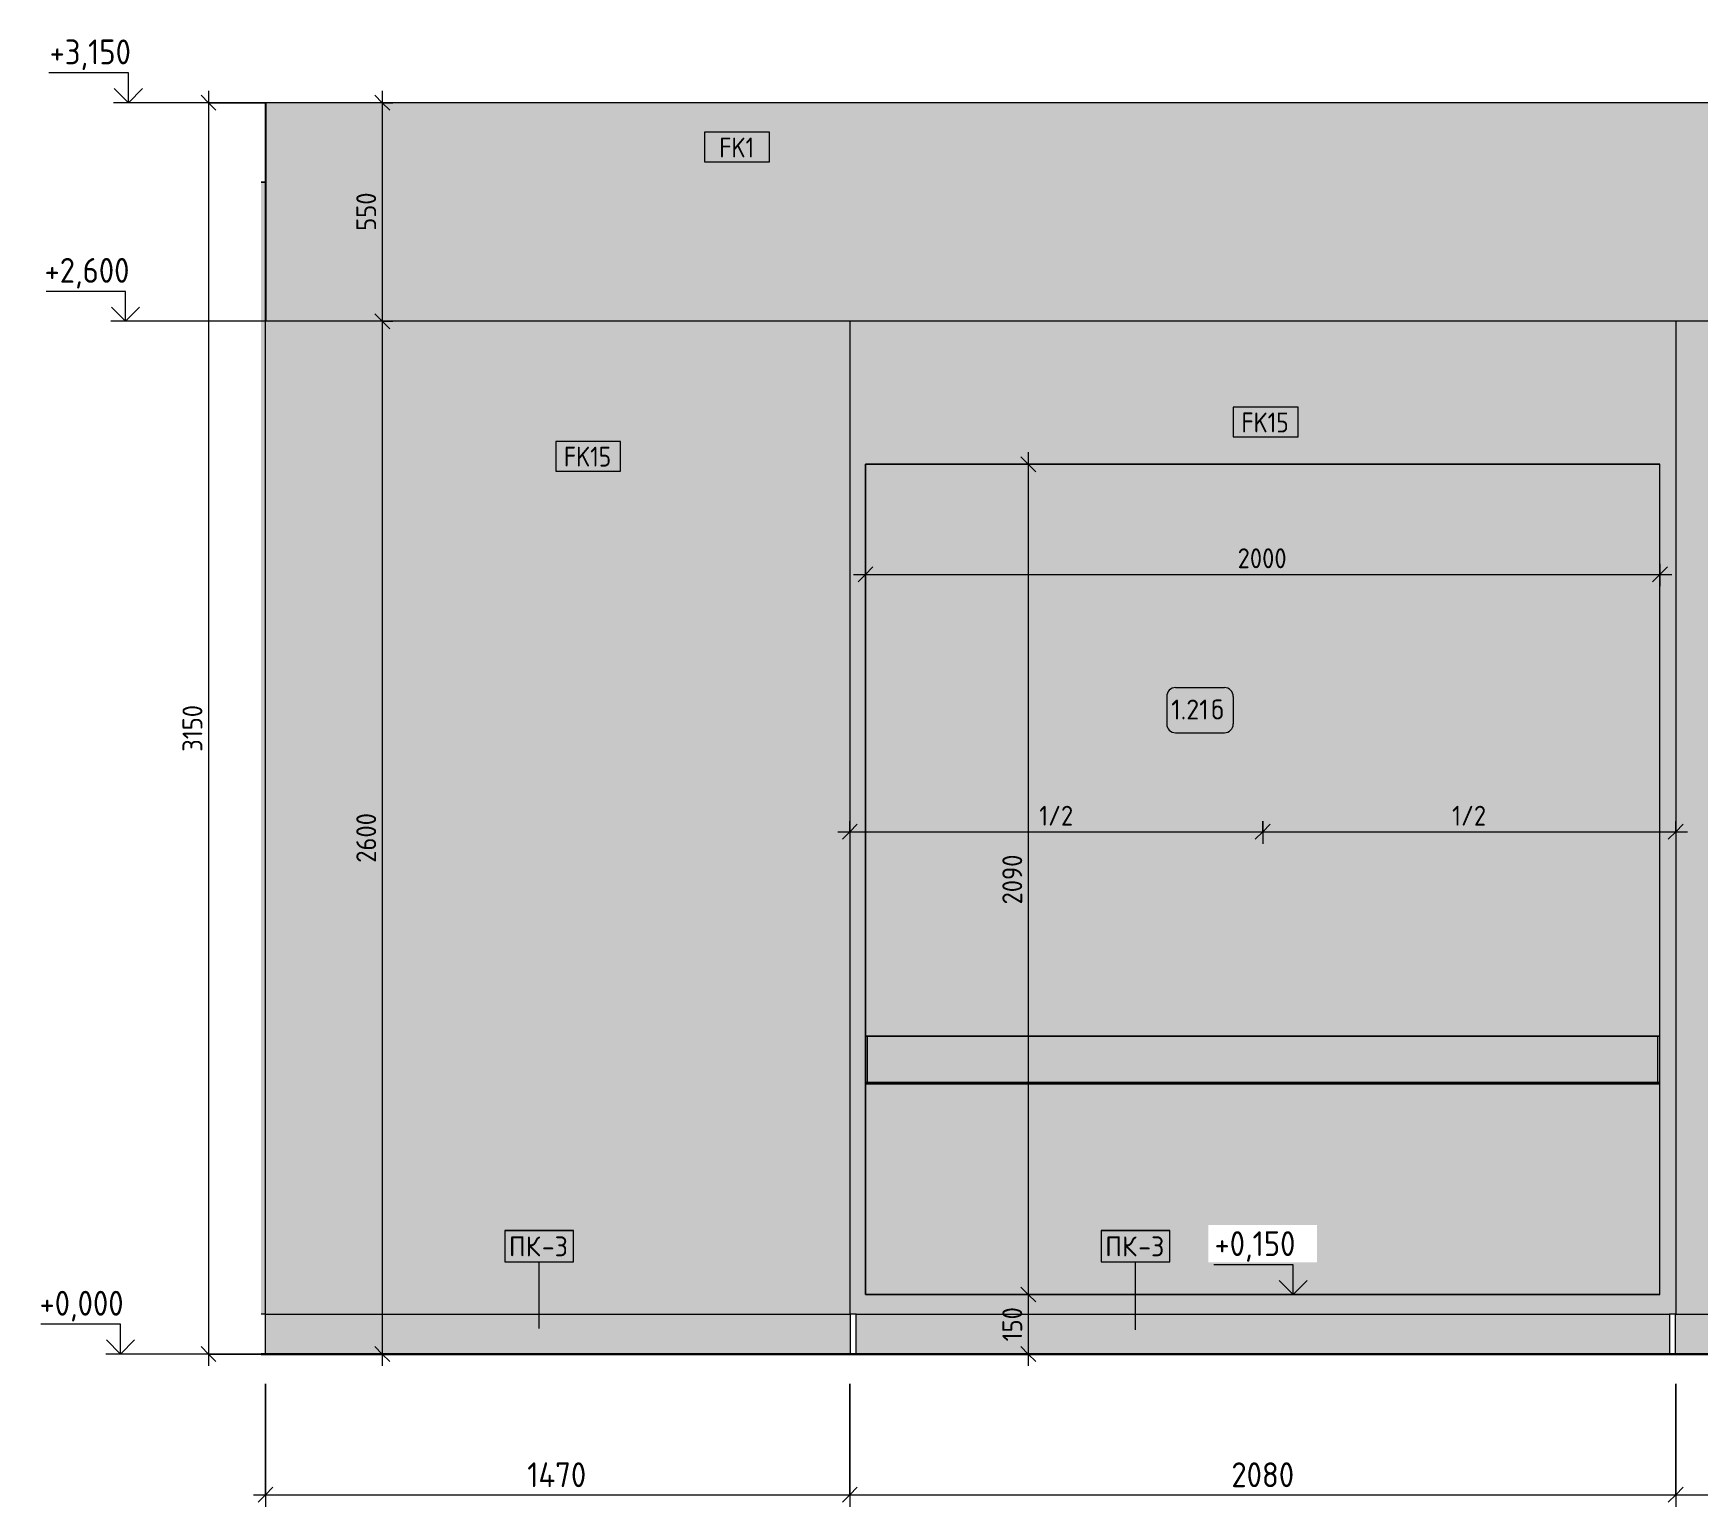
# Model space of a CAD drawing. Header units: millimetres. Extents: x 855 to 103073, y -1987 to 27400.
# Drawn here: x 96088 to 100278, y -384 to 3325 of the extents above; entities that cross this region are included whole.
import ezdxf

# ---------------------------------------------------------------- set-up
doc = ezdxf.new("R2010")
doc.units = ezdxf.units.MM
for name, color, linetype, lineweight in [('A-ANNO-DIMS', 7, 'Continuous', 9), ('A-ANNO-DIMS-25', 7, 'Continuous', 9), ('A-FLOR', 7, 'Continuous', 9), ('A-GENM', 7, 'Continuous', 9), ('A-GENM-IDEN', 7, 'Continuous', 9), ('A-GLAZ-CWMG', 7, 'Continuous', 9), ('A-WALL-IDEN', 7, 'Continuous', 9), ('A-WALL-PATT', 7, 'Continuous', 9), ('G-ANNO-DIMS', 7, 'Continuous', 9), ('G-ANNO-DIMS-1', 7, 'Continuous', 20), ('I-FURN-IDEN', 7, 'Continuous', 9), ('I-WALL', 7, 'Continuous', 9)]:
    doc.layers.add(name, color=color, linetype=linetype, lineweight=lineweight)
for name, color, linetype, lineweight, true_color in [('A-FLOR-FNSH-2', 7, 'Continuous', 30, 0x3c3c3c), ('I-FURN-19', 7, 'Continuous', 9, 0xc6c6c6), ('I-FURN-20', 7, 'Continuous', 9, 0xcfc8b3), ('I-FURN-21', 7, 'Continuous', 9, 0xb6b1a3), ('I-FURN-22', 7, 'Continuous', 9, 0xd3ccb7), ('I-FURN-23', 7, 'Continuous', 9, 0xb0b0b0), ('I-FURN-3', 7, 'Continuous', 9, 0xacacac), ('I-FURN-9', 7, 'Continuous', 9, 0xc0c0c0)]:
    doc.layers.add(name, color=color, linetype=linetype, lineweight=lineweight, true_color=true_color)
doc.layers.add('I-FURN-2', color=7, linetype='Continuous', lineweight=9, transparency=0.7)
doc.styles.add('GOST Common_4', font='GOST_Common.ttf', dxfattribs={"height": 50})
doc.styles.add('GOST Common_5', font='GOST_Common.ttf', dxfattribs={"width": 0.9, "height": 50})
doc.styles.add('ISOCPEUR_1', font='isocpeur.ttf', dxfattribs={"width": 0.9, "height": 62.5})
doc.styles.add('ISOCPEUR_2', font='isocpeur.ttf', dxfattribs={"width": 0.9, "height": 50})
doc.dimstyles.new('ISO-2_0_0_9К_Средний_округл2', dxfattribs={"dimscale": 304.8, "dimtxt": 49.799059, "dimasz": 0.123031, "dimexe": 0.098425, "dimexo": 0, "dimgap": 0, "dimtad": 1, "dimdec": 0, "dimrnd": 10, "dimzin": 0, "dimdsep": 46, "dimtxsty": 'ISOCPEUR_2', "dimblk1": 'OBLIQUE', "dimblk2": 'OBLIQUE', "dimsah": 1, "dimcen": 0.09, "dimdle": 0.098425, "dimazin": 0, "dimtfac": 1, "dimtdec": 4, "dimtix": 1, "dimtmove": 0, "dimatfit": 3, "dimfxl": 1, "dimtvp": 1, "dimtolj": 1, "dimtzin": 0, "dimarcsym": 2})
doc.dimstyles.new('ISO-2_5_0_9К_БОЛЬШОЙ', dxfattribs={"dimscale": 304.8, "dimtxt": 62.248823, "dimasz": 0.123031, "dimexe": 0.098425, "dimexo": 0.246063, "dimgap": 0, "dimtad": 1, "dimdec": 0, "dimrnd": 10, "dimzin": 0, "dimdsep": 46, "dimtxsty": 'ISOCPEUR_1', "dimblk1": 'OBLIQUE', "dimblk2": 'OBLIQUE', "dimsah": 1, "dimcen": 0.09, "dimdle": 0.098425, "dimazin": 0, "dimtfac": 1, "dimtdec": 4, "dimtix": 1, "dimtmove": 0, "dimatfit": 3, "dimfxl": 1, "dimtvp": 1, "dimtolj": 1, "dimtzin": 0, "dimarcsym": 2})

# ---------------------------------------------------------------- blocks, each defined once
blk = doc.blocks.new('Прямоугольный импост - Импост структурный с накладкой - 190мм-22862222-Развертка 1_02-8')
at = {"layer": 'A-GLAZ-CWMG'}
blk.add_hatch(color=256, dxfattribs=at).paths.add_polyline_path([(20737.9, 100), (20749, 100), (20749, 2400), (20737.9, 2400), (20737.9, 1582.8)])
blk = doc.blocks.new('Прямоугольный импост - Импост структурный с накладкой - 190мм-32540737-Развертка 1_02-8')
at = {"layer": 'A-GLAZ-CWMG'}
blk.add_hatch(color=256, dxfattribs=at).paths.add_polyline_path([(20737.9, 2400), (20749, 2400), (20749, 2950), (20737.9, 2950), (20737.9, 2599.8)])
blk.add_line((20737.9, 2950), (20749, 2950), dxfattribs=at)
blk = doc.blocks.new('Бизиборд лего 2 - бизиборд 1_21б-32005728-Развертка 1_02-8')
at = {"layer": 'I-FURN-2'}
h = blk.add_hatch(color=256, dxfattribs=at)
h.paths.add_polyline_path([(23150, 150), (24259.5, 150), (24259.5, 680), (22259.5, 680), (22259.5, 150), (23142.5, 150)])
h.paths.add_polyline_path([(23618.4, 800), (24259.5, 800), (24259.5, 2240), (22259.5, 2240), (22259.5, 800), (23593.4, 800)])
for points in [[(22259.5, 684), (24259.5, 684), (24259.5, 800), (22259.5, 800)], [(23944, 680), (24259.5, 680), (24259.5, 684), (22259.5, 684), (22259.5, 680), (23743.7, 680)]]:
    blk.add_hatch(color=256, dxfattribs=at).paths.add_polyline_path(points)
at = {"layer": 'I-FURN-19'}
for p, q in [((24259.5, 2240), (22259.5, 2240)), ((22259.5, 2240), (22259.5, 800)), ((24259.5, 800), (24259.5, 2240)), ((22259.5, 680), (22259.5, 150)), ((24259.5, 150), (24259.5, 680)), ((22259.5, 150), (24259.5, 150))]:
    blk.add_line(p, q, dxfattribs=at)
at = {"layer": 'I-FURN-20'}
for p, q in [((22264.5, 800), (22259.5, 800)), ((22259.5, 684), (22259.5, 800)), ((22259.5, 684), (22259.5, 800)), ((24254.5, 800), (22264.5, 800)), ((22264.5, 684), (22264.5, 800)), ((22264.5, 684), (22264.5, 800)), ((24259.5, 800), (24254.5, 800)), ((24254.5, 684), (24254.5, 800)), ((24254.5, 684), (24254.5, 800)), ((24259.5, 684), (24259.5, 800)), ((24259.5, 684), (24259.5, 800))]:
    blk.add_line(p, q, dxfattribs=at)
at = {"layer": 'I-FURN-21'}
for p, q in [((22259.5, 684), (22264.5, 684)), ((24259.5, 684), (22259.5, 684)), ((22264.5, 684), (24254.5, 684)), ((24254.5, 684), (24259.5, 684))]:
    blk.add_line(p, q, dxfattribs=at)
at = {"layer": 'I-FURN-22'}
for p, q in [((22259.5, 800), (22259.5, 684)), ((24259.5, 684), (24259.5, 800))]:
    blk.add_line(p, q, dxfattribs=at)
at = {"layer": 'I-FURN-23'}
for p, q in [((22259.5, 684), (22259.5, 680)), ((24259.5, 680), (24259.5, 684))]:
    blk.add_line(p, q, dxfattribs=at)
at = {"layer": 'I-FURN-3'}
for p, q in [((22259.5, 684), (22259.5, 680)), ((22259.5, 680), (22259.5, 684)), ((22259.5, 680), (24259.5, 680)), ((24259.5, 680), (24259.5, 684)), ((24259.5, 680), (24259.5, 684))]:
    blk.add_line(p, q, dxfattribs=at)
at = {"layer": 'I-FURN-9'}
for p, q in [((22259.5, 2240), (24259.5, 2240)), ((22259.5, 800), (22259.5, 2240)), ((24259.5, 800), (24259.5, 2240)), ((22259.5, 800), (24259.5, 800)), ((22259.5, 800), (22259.5, 684)), ((24259.5, 684), (24259.5, 800)), ((24259.5, 684), (22259.5, 684)), ((22259.5, 684), (24259.5, 684)), ((22259.5, 680), (22259.5, 684)), ((24259.5, 680), (22259.5, 680)), ((22259.5, 150), (22259.5, 680)), ((24259.5, 680), (24259.5, 684)), ((24259.5, 150), (24259.5, 680)), ((24259.5, 150), (22259.5, 150))]:
    blk.add_line(p, q, dxfattribs=at)
blk = doc.blocks.new('Плинтус - Плинтус керамогранит бежевый-33327865-Развертка 1_02-8')
at = {"layer": 'A-GENM'}
blk.add_line((20749, 100), (20737.9, 100), dxfattribs=at)
blk = doc.blocks.new('Плинтус - Плинтус керамогранит бежевый-33327866-Развертка 1_02-8')
at = {"layer": 'A-GENM'}
blk.add_hatch(color=256, dxfattribs=at).paths.add_polyline_path([(20749, 0), (22221, 0), (22221, 100), (20749, 100)])
for p, q in [((20749, 100), (22221, 100)), ((20749, 0), (20749, 100)), ((22221, 100), (22221, 0))]:
    blk.add_line(p, q, dxfattribs=at)
blk = doc.blocks.new('Плинтус - Плинтус керамогранит бежевый-33327905-Развертка 1_02-8')
at = {"layer": 'A-GENM'}
for p, q in [((22236, 100), (22221, 100)), ((22236, 0), (22236, 100))]:
    blk.add_line(p, q, dxfattribs=at)
blk = doc.blocks.new('Плинтус - Плинтус керамогранит бежевый-33327961-Развертка 1_02-8')
at = {"layer": 'A-GENM'}
blk.add_hatch(color=256, dxfattribs=at).paths.add_polyline_path([(23543.3, 0), (24283.8, 0), (24283.8, 100), (22236, 100), (22236, 0), (23150, 0)])
blk.add_line((22236, 100), (24283.8, 100), dxfattribs=at)
blk = doc.blocks.new('Плинтус - Плинтус керамогранит бежевый-33328079-Развертка 1_02-8')
at = {"layer": 'A-GENM'}
for p, q in [((24298.8, 100), (24283.8, 100)), ((24283.8, 100), (24283.8, 0))]:
    blk.add_line(p, q, dxfattribs=at)
blk = doc.blocks.new('Плинтус - Плинтус керамогранит бежевый-33328080-Развертка 1_02-8')
at = {"layer": 'A-GENM'}
h = blk.add_hatch(color=256, dxfattribs=at)
h.paths.add_polyline_path([(24298.8, 0), (24410, 0), (24410, 50), (24380, 50), (24380, 100), (24298.8, 100), (24298.8, 49)])
h.paths.add_polyline_path([(25739, 0), (25771, 0), (25771, 100), (25380, 100), (25380, 50), (25350, 50), (25350, 0), (25547.1, 0)])
for p, q in [((24298.8, 100), (24380, 100)), ((24298.8, 0), (24298.8, 100)), ((24380.2, 100), (24845.7, 100)), ((24845.8, 100), (24903.1, 100)), ((24903.1, 100), (25147.2, 100)), ((25147.2, 100), (25148.1, 100)), ((25148.1, 100), (25378.5, 100)), ((25378.7, 100), (25380, 100)), ((25380, 100), (25771, 100)), ((25771, 100), (25771, 0))]:
    blk.add_line(p, q, dxfattribs=at)
blk = doc.blocks.new('Марка_Мебель - В прямоуг_Balcon_Марка-25523697-Развертка 1_02-8')
at = {"layer": 'I-FURN-IDEN'}
for p, q in [((23040.1, 1677.6), (23162.8, 1677.6)), ((23017.6, 1655.1), (23017.6, 1586.1)), ((23185.3, 1655.1), (23185.3, 1586.3)), ((23039.9, 1563.8), (23162.8, 1563.8))]:
    blk.add_line(p, q, dxfattribs=at)
for centre, radius, start, end in [((23040.1, 1655.1), 22.5, 90, 180), ((23162.8, 1655.1), 22.5, 0, 90), ((23039.9, 1586.1), 22.3, 180, 270), ((23162.8, 1586.3), 22.5, 270, 0)]:
    blk.add_arc(centre, radius, start, end, dxfattribs=at)
blk = doc.blocks.new('М_стена_0001 - Типоразмер_без рамки-25382661-Развертка 1_02-8')
at = {"layer": 'A-WALL-IDEN'}
for p, q in [((24561.5, 3050.8), (24398.3, 3050.8)), ((24398.3, 3050.8), (24398.3, 2975.8)), ((24561.5, 2975.8), (24561.5, 3050.8)), ((24398.3, 2975.8), (24561.5, 2975.8))]:
    blk.add_line(p, q, dxfattribs=at)
blk = doc.blocks.new('DIMBLOCK115-Развертка 1_02-8')
at = {"layer": 'A-ANNO-DIMS-25'}
for p, q in [((96672.3, -75), (96672.3, -384.3)), ((96672.3, -354.3), (96672.3, -75.1)), ((98143.3, -75), (98143.3, -384.3)), ((98143.3, -354.3), (98143.3, -75.1)), ((96642.3, -354.3), (98143.3, -354.3))]:
    blk.add_line(p, q, dxfattribs=at)
at = {"layer": 'A-ANNO-DIMS-25', "lineweight": 20}
for p, q in [((96672.3, -354.3), (96653.5, -373)), ((96672.3, -354.3), (96691, -335.5)), ((98143.3, -354.3), (98124.5, -373)), ((98143.3, -354.3), (98162, -335.5))]:
    blk.add_line(p, q, dxfattribs=at)
at = {"layer": 'A-ANNO-DIMS-25', "color": 0, "insert": (97331.2, -272.6), "char_height": 62.5, "width": 183.873, "attachment_point": 1, "line_spacing_factor": 1.149209, "style": 'ISOCPEUR_1'}
blk.add_mtext('1470', dxfattribs=at)
blk = doc.blocks.new('_Oblique')
at = {"color": 0, "linetype": 'ByBlock', "lineweight": -2}
blk.add_line((-0.5, -0.5), (0.5, 0.5), dxfattribs=at)
blk = doc.blocks.new('DIMBLOCK116-Развертка 1_02-8')
at = {"layer": 'A-ANNO-DIMS-25'}
for p, q in [((98143.3, -75), (98143.3, -384.3)), ((98143.3, -354.3), (98143.3, -75.1)), ((100222.3, -75), (100222.3, -384.3)), ((100222.3, -354.3), (100222.3, -75.1)), ((98143.3, -354.3), (100222.3, -354.3))]:
    blk.add_line(p, q, dxfattribs=at)
at = {"layer": 'A-ANNO-DIMS-25', "lineweight": 20}
for p, q in [((98143.3, -354.3), (98124.5, -373)), ((98143.3, -354.3), (98162, -335.5)), ((100222.3, -354.3), (100203.5, -373)), ((100222.3, -354.3), (100241, -335.5))]:
    blk.add_line(p, q, dxfattribs=at)
at = {"layer": 'A-ANNO-DIMS-25', "color": 0, "insert": (99103.8, -272.6), "char_height": 62.5, "width": 189.619, "attachment_point": 1, "line_spacing_factor": 1.149209, "style": 'ISOCPEUR_1'}
blk.add_mtext('2080', dxfattribs=at)
blk = doc.blocks.new('DIMBLOCK117-Развертка 1_02-8')
at = {"layer": 'A-ANNO-DIMS-25'}
for p, q in [((100222.3, -75), (100222.3, -384.3)), ((100222.3, -354.3), (100222.3, -75.1)), ((101693.3, -75), (101693.3, -384.3)), ((101693.3, -354.3), (101693.3, -75.1)), ((100222.3, -354.3), (101693.3, -354.3))]:
    blk.add_line(p, q, dxfattribs=at)
at = {"layer": 'A-ANNO-DIMS-25', "lineweight": 20}
for p, q in [((100222.3, -354.3), (100203.5, -373)), ((100222.3, -354.3), (100241, -335.5)), ((101693.3, -354.3), (101674.5, -373)), ((101693.3, -354.3), (101712, -335.5))]:
    blk.add_line(p, q, dxfattribs=at)
at = {"layer": 'A-ANNO-DIMS-25', "color": 0, "insert": (100881.2, -272.6), "char_height": 62.5, "width": 183.873, "attachment_point": 1, "line_spacing_factor": 1.149209, "style": 'ISOCPEUR_1'}
blk.add_mtext('1470', dxfattribs=at)
blk = doc.blocks.new('Высотные отметки - Стрелка_Верх-17668718-Развертка 1_02-8')
at = {"layer": 'G-ANNO-DIMS'}
for p, q in [((20383.7, 75), (20183.7, 75)), ((20383.7, 0), (20383.7, 75)), ((20421.6, 0), (20346.6, 0))]:
    blk.add_line(p, q, dxfattribs=at)
at = {"layer": 'G-ANNO-DIMS-1'}
for q in [(20348.3, 35.4), (20419, 35.4)]:
    blk.add_line((20383.7, 0), q, dxfattribs=at)
blk = doc.blocks.new('DIMBLOCK120-Развертка 1_02-8')
at = {"layer": 'A-ANNO-DIMS-25'}
for p, q in [((98592.5, 2270), (98592.5, 150)), ((98619, 2240), (98562.5, 2240)), ((98592.5, 2240), (98619, 2240)), ((98619, 150), (98562.5, 150)), ((98592.5, 150), (98619, 150))]:
    blk.add_line(p, q, dxfattribs=at)
at = {"layer": 'A-ANNO-DIMS-25', "lineweight": 20}
for p, q in [((98592.5, 2240), (98573.7, 2258.7)), ((98592.5, 2240), (98611.2, 2221.2)), ((98592.5, 150), (98573.7, 168.7)), ((98592.5, 150), (98611.2, 131.2))]:
    blk.add_line(p, q, dxfattribs=at)
at = {"layer": 'A-ANNO-DIMS-25', "color": 0, "insert": (98527.2, 1131.8), "char_height": 50, "width": 151.696, "attachment_point": 1, "rotation": 90, "line_spacing_factor": 1.149209, "style": 'ISOCPEUR_2'}
blk.add_mtext('2090', dxfattribs=at)
blk = doc.blocks.new('DIMBLOCK121-Развертка 1_02-8')
at = {"layer": 'A-ANNO-DIMS-25', "lineweight": 20}
for p, q in [((98592.5, 150), (98573.7, 168.7)), ((98592.5, 150), (98611.2, 131.2)), ((98592.5, 0), (98573.7, 18.8)), ((98592.5, 0), (98611.2, -18.8))]:
    blk.add_line(p, q, dxfattribs=at)
at = {"layer": 'A-ANNO-DIMS-25'}
for p, q in [((98619, 150), (98562.5, 150)), ((98592.5, 150), (98592.5, -30)), ((98592.5, 150), (98619, 150)), ((98619, 0), (98562.5, 0)), ((98592.5, 0), (98619, 0))]:
    blk.add_line(p, q, dxfattribs=at)
at = {"layer": 'A-ANNO-DIMS-25', "color": 0, "insert": (98527.2, 31.9), "char_height": 50, "width": 103.429, "attachment_point": 1, "rotation": 90, "line_spacing_factor": 1.149209, "style": 'ISOCPEUR_2'}
blk.add_mtext('150', dxfattribs=at)
blk = doc.blocks.new('DIMBLOCK122-Развертка 1_02-8')
at = {"layer": 'A-ANNO-DIMS-25'}
for p, q in [((98182.8, 1989.4), (98182.8, 1932.8)), ((98182.8, 1962.8), (98182.8, 1989.4)), ((100182.8, 1989.4), (100182.8, 1932.8)), ((100182.8, 1962.8), (100182.8, 1989.4)), ((98152.8, 1962.8), (100212.8, 1962.8))]:
    blk.add_line(p, q, dxfattribs=at)
at = {"layer": 'A-ANNO-DIMS-25', "lineweight": 20}
for p, q in [((98182.8, 1962.8), (98201.5, 1981.6)), ((100182.8, 1962.8), (100201.5, 1981.6)), ((98182.8, 1962.8), (98164, 1944.1)), ((100182.8, 1962.8), (100164, 1944.1))]:
    blk.add_line(p, q, dxfattribs=at)
at = {"layer": 'A-ANNO-DIMS-25', "color": 0, "insert": (99119.6, 2028.2), "char_height": 50, "width": 151.696, "attachment_point": 1, "line_spacing_factor": 1.149209, "style": 'ISOCPEUR_2'}
blk.add_mtext('2000', dxfattribs=at)
blk = doc.blocks.new('DIMBLOCK123-Развертка 1_02-8')
at = {"layer": 'A-ANNO-DIMS-25'}
for p, q in [((98143.3, 1341.4), (98143.3, 1284.8)), ((98143.3, 1314.8), (98143.3, 1341.4)), ((99182.8, 1341.4), (99182.8, 1284.8)), ((99182.8, 1314.8), (99182.8, 1341.4)), ((98113.3, 1314.8), (99182.8, 1314.8))]:
    blk.add_line(p, q, dxfattribs=at)
at = {"layer": 'A-ANNO-DIMS-25', "lineweight": 20}
for p, q in [((98143.3, 1314.8), (98124.5, 1296.1)), ((98143.3, 1314.8), (98162, 1333.6)), ((99182.8, 1314.8), (99164, 1296.1)), ((99182.8, 1314.8), (99201.5, 1333.6))]:
    blk.add_line(p, q, dxfattribs=at)
at = {"layer": 'A-ANNO-DIMS-25', "color": 0, "insert": (98619.9, 1380.2), "char_height": 50, "width": 103.429, "attachment_point": 1, "line_spacing_factor": 1.149209, "style": 'ISOCPEUR_2'}
blk.add_mtext('1/2', dxfattribs=at)
blk = doc.blocks.new('DIMBLOCK124-Развертка 1_02-8')
at = {"layer": 'A-ANNO-DIMS-25'}
for p, q in [((99182.8, 1341.4), (99182.8, 1284.8)), ((99182.8, 1314.8), (99182.8, 1341.4)), ((100222.3, 1341.4), (100222.3, 1284.8)), ((100222.3, 1314.8), (100222.3, 1341.4)), ((99182.8, 1314.8), (100252.3, 1314.8))]:
    blk.add_line(p, q, dxfattribs=at)
at = {"layer": 'A-ANNO-DIMS-25', "lineweight": 20}
for p, q in [((99182.8, 1314.8), (99164, 1296.1)), ((99182.8, 1314.8), (99201.5, 1333.6)), ((100222.3, 1314.8), (100203.5, 1296.1)), ((100222.3, 1314.8), (100241, 1333.6))]:
    blk.add_line(p, q, dxfattribs=at)
at = {"layer": 'A-ANNO-DIMS-25', "color": 0, "insert": (99659.4, 1380.2), "char_height": 50, "width": 103.429, "attachment_point": 1, "line_spacing_factor": 1.149209, "style": 'ISOCPEUR_2'}
blk.add_mtext('1/2', dxfattribs=at)
blk = doc.blocks.new('Mark Reiling - Mark Reiling-26174330-Развертка 1_02-8')
at = {"layer": 'A-GENM-IDEN'}
for p, q in [((26680.3, -91.2), (26680.3, -170)), ((26680.3, -91.2), (26853.7, -91.2)), ((26853.7, -91.2), (26680.3, -91.2)), ((26680.3, -91.2), (26680.3, -170)), ((26853.7, -170), (26853.7, -91.2)), ((26853.7, -170), (26853.7, -91.2)), ((26680.3, -170), (26853.7, -170)), ((26680.3, -170), (26853.7, -170))]:
    blk.add_line(p, q, dxfattribs=at)
blk = doc.blocks.new('DIMBLOCK125-Развертка 1_02-8')
at = {"layer": 'A-ANNO-DIMS-25'}
for p, q in [((96992.7, 3150), (96936.1, 3150)), ((96966.1, 3180), (96966.1, 2600)), ((96966.1, 3150), (96992.7, 3150)), ((96992.7, 2600), (96936.1, 2600)), ((96966.1, 2600), (96992.7, 2600))]:
    blk.add_line(p, q, dxfattribs=at)
at = {"layer": 'A-ANNO-DIMS-25', "lineweight": 20}
for p, q in [((96966.1, 3150), (96947.4, 3168.8)), ((96966.1, 3150), (96984.9, 3131.2)), ((96966.1, 2600), (96947.4, 2618.8)), ((96966.1, 2600), (96984.9, 2581.2))]:
    blk.add_line(p, q, dxfattribs=at)
at = {"layer": 'A-ANNO-DIMS-25', "color": 0, "insert": (96900.8, 2827.6), "char_height": 50, "width": 113.772, "attachment_point": 1, "rotation": 90, "line_spacing_factor": 1.149209, "style": 'ISOCPEUR_2'}
blk.add_mtext('550', dxfattribs=at)
blk = doc.blocks.new('DIMBLOCK126-Развертка 1_02-8')
at = {"layer": 'A-ANNO-DIMS-25'}
for p, q in [((96992.7, 2600), (96936.1, 2600)), ((96966.1, 2600), (96966.1, -30)), ((96966.1, 2600), (96992.7, 2600)), ((96992.7, 0), (96936.1, 0)), ((96966.1, 0), (96992.7, 0))]:
    blk.add_line(p, q, dxfattribs=at)
at = {"layer": 'A-ANNO-DIMS-25', "lineweight": 20}
for p, q in [((96966.1, 2600), (96947.4, 2618.8)), ((96966.1, 2600), (96984.9, 2581.2)), ((96966.1, 0), (96947.4, 18.8)), ((96966.1, 0), (96984.9, -18.8))]:
    blk.add_line(p, q, dxfattribs=at)
at = {"layer": 'A-ANNO-DIMS-25', "color": 0, "insert": (96900.8, 1236.8), "char_height": 50, "width": 151.696, "attachment_point": 1, "rotation": 90, "line_spacing_factor": 1.149209, "style": 'ISOCPEUR_2'}
blk.add_mtext('2600', dxfattribs=at)
blk = doc.blocks.new('DIMBLOCK127-Развертка 1_02-8')
at = {"layer": 'A-ANNO-DIMS-25'}
for p, q in [((96672.8, 3150), (96498.6, 3150)), ((96528.6, 3180), (96528.6, -30)), ((96528.6, 3150), (96672.8, 3150)), ((96656.7, 0), (96498.6, 0)), ((96528.6, 0), (96661.7, 0))]:
    blk.add_line(p, q, dxfattribs=at)
at = {"layer": 'A-ANNO-DIMS-25', "lineweight": 20}
for p, q in [((96528.6, 3150), (96509.9, 3168.8)), ((96528.6, 3150), (96547.4, 3131.2)), ((96528.6, 0), (96509.9, 18.8)), ((96528.6, 0), (96547.4, -18.8))]:
    blk.add_line(p, q, dxfattribs=at)
at = {"layer": 'A-ANNO-DIMS-25', "color": 0, "insert": (96463.3, 1516.1), "char_height": 50, "width": 141.353, "attachment_point": 1, "rotation": 90, "line_spacing_factor": 1.149209, "style": 'ISOCPEUR_2'}
blk.add_mtext('3150', dxfattribs=at)

msp = doc.modelspace()

# ---------------------------------------------------------------- hatches: boundary and pattern name
at = {"layer": 'A-WALL-PATT'}
for points in [[(96672.8, 2600), (100222.8, 2600.1), (100222.8, 2650), (100222.3, 2650), (100222.3, 3150), (96672.8, 3150)], [(101662.3, 2600), (101693.8, 2600), (101693.3, 2650), (101693.3, 3150), (100222.3, 3150), (100222.3, 2650), (100222.8, 2650), (100222.8, 2600), (101470.4, 2600)], [(96673.3, 100), (96673.3, 2600), (96672.3, 2600), (96672.3, 100)], [(96673.3, 100), (98144.3, 100), (98144.3, 2600), (96673.3, 2600), (96673.3, 1582.8)], [(100243.3, 100), (100303.3, 100), (100303.3, 670.9), (101071.4, 670.9), (101071.4, 450), (101303.3, 450), (101303.3, 100), (101694.3, 100), (101694.3, 2600), (100222.3, 2600), (100222.3, 100), (100223.3, 100)]]:
    msp.add_hatch(color=256, dxfattribs=at).paths.add_polyline_path(points)
h = msp.add_hatch(color=256, dxfattribs=at)
h.paths.add_polyline_path([(98144.3, 100), (100222.3, 100), (100222.3, 2600), (98144.3, 2600), (98144.3, 684)])
h.paths.add_polyline_path([(99073.3, 150), (98182.8, 150), (98182.8, 2240), (100182.8, 2240), (100182.8, 150), (99466.5, 150)])

# ---------------------------------------------------------------- linework, layer by layer
at = {"layer": 'A-FLOR'}
for p, q in [((96661.2, 3150), (96672.3, 3150)), ((96672.3, 2950), (96661.2, 2950)), ((103023.3, -0.1), (96661.2, -0.1))]:
    msp.add_line(p, q, dxfattribs=at)
at = {"layer": 'A-FLOR-FNSH-2'}
msp.add_line((103023.3, 0), (96661.2, 0), dxfattribs=at)
at = {"layer": 'A-GENM-IDEN'}
for p, q in [((97361.1, 64), (97361.1, 231.2)), ((98862.3, 60.7), (98862.3, 231.2))]:
    msp.add_line(p, q, dxfattribs=at)
at = {"layer": 'G-ANNO-DIMS'}
for p, q in [((96383.8, 3150), (96327, 3150)), ((96764.7, 3150), (96383.8, 3150)), ((96410.8, 2600), (96319.6, 2600)), ((96748.9, 2600), (96410.8, 2600)), ((99416.1, 150), (99259.6, 150)), ((100079.8, 150), (99416.1, 150)), ((96433.3, 0), (96306.9, 0)), ((96708.3, 0), (96433.3, 0))]:
    msp.add_line(p, q, dxfattribs=at)
at = {"layer": 'I-WALL'}
for p, q in [((101694.3, 3150), (96672.3, 3150)), ((96672.3, 100), (96672.3, 3150)), ((96672.8, 3150), (96672.8, 2600)), ((101693.8, 2600), (96672.3, 2600)), ((98144.3, 100), (98144.3, 2600)), ((100222.3, 2600), (100222.3, 100))]:
    msp.add_line(p, q, dxfattribs=at)

# ---------------------------------------------------------------- block references
at = {"layer": 'A-GENM'}
for name in ['Плинтус - Плинтус керамогранит бежевый-33327865-Развертка 1_02-8', 'Плинтус - Плинтус керамогранит бежевый-33327866-Развертка 1_02-8', 'Плинтус - Плинтус керамогранит бежевый-33327905-Развертка 1_02-8', 'Плинтус - Плинтус керамогранит бежевый-33327961-Развертка 1_02-8', 'Плинтус - Плинтус керамогранит бежевый-33328079-Развертка 1_02-8', 'Плинтус - Плинтус керамогранит бежевый-33328080-Развертка 1_02-8']:
    msp.add_blockref(name, (75923.3, 0), dxfattribs=at)
at = {"layer": 'A-GENM-IDEN'}
for p in [(70594.1, 402.2), (72095.3, 402.2)]:
    msp.add_blockref('Mark Reiling - Mark Reiling-26174330-Развертка 1_02-8', p, dxfattribs=at)
at = {"layer": 'A-GLAZ-CWMG'}
for name in ['Прямоугольный импост - Импост структурный с накладкой - 190мм-32540737-Развертка 1_02-8', 'Прямоугольный импост - Импост структурный с накладкой - 190мм-22862222-Развертка 1_02-8']:
    msp.add_blockref(name, (75923.3, 0), dxfattribs=at)
at = {"layer": 'A-WALL-IDEN'}
for p in [(73379.5, 25), (74710.3, -667.2), (73004.7, -753.2)]:
    msp.add_blockref('М_стена_0001 - Типоразмер_без рамки-25382661-Развертка 1_02-8', p, dxfattribs=at)
at = {"layer": 'G-ANNO-DIMS'}
for p in [(75943.4, 3150), (75936, 2600), (78876, 150), (75923.3, 0)]:
    msp.add_blockref('Высотные отметки - Стрелка_Верх-17668718-Развертка 1_02-8', p, dxfattribs=at)
at = {"layer": 'I-FURN-19'}
msp.add_blockref('Бизиборд лего 2 - бизиборд 1_21б-32005728-Развертка 1_02-8', (75923.3, 0), dxfattribs=at)
at = {"layer": 'I-FURN-IDEN'}
msp.add_blockref('Марка_Мебель - В прямоуг_Balcon_Марка-25523697-Развертка 1_02-8', (75923.3, 0), dxfattribs=at)

# ---------------------------------------------------------------- texts
at = {"layer": 'A-GENM-IDEN', "char_height": 50, "attachment_point": 1, "style": 'GOST Common_4'}
for s, insert, width in [('ПК', (97285.1, 296.1), 100.211), ('-3', (97367.7, 296.1), 86.181), ('ПК', (98786.3, 296.1), 100.211), ('-3', (98869, 296.1), 86.181)]:
    msp.add_mtext(s, dxfattribs=dict(at, insert=insert, width=width))
at = {"layer": 'A-WALL-IDEN', "char_height": 50, "attachment_point": 1, "style": 'GOST Common_5'}
for s, insert, width in [('FK1', (97814.6, 3062.2), 111.835), ('FK15', (99129.1, 2370.1), 151.519), ('FK15', (97423.4, 2284.1), 151.519)]:
    msp.add_mtext(s, dxfattribs=dict(at, insert=insert, width=width))
at = {"layer": 'I-FURN-IDEN', "char_height": 50, "attachment_point": 1, "style": 'GOST Common_4'}
for s, insert, width in [('1.21', (98952.3, 1647.5), 122.257), ('\\fGOST Common|b0|i0|c204|p34|;б', (99053.2, 1647.5), 44.093)]:
    msp.add_mtext(s, dxfattribs=dict(at, insert=insert, width=width))

# ---------------------------------------------------------------- dimensions: what is measured, and where the dimension line sits
at = {"layer": 'A-ANNO-DIMS'}
for base, p1, p2, override, picture, middle in [((96528.6, 0), (96672.8, 3150), (96656.7, 0), {"dimpost": '<>', "dimfxl": 3150.04101}, 'DIMBLOCK127-Развертка 1_02-8', (96503.6, 1575)), ((96966.1, 2600), (96992.7, 3150), (96992.7, 2600), {"dimpost": '<>', "dimfxl": 550}, 'DIMBLOCK125-Развертка 1_02-8', (96941.1, 2875)), ((96966.1, 0), (96992.7, 2600), (96992.7, 0), {"dimpost": '<>', "dimfxl": 2600}, 'DIMBLOCK126-Развертка 1_02-8', (96941.1, 1300)), ((98592.5, 150), (98619, 2240), (98619, 150), {"dimpost": '<>', "dimfxl": 2090}, 'DIMBLOCK120-Развертка 1_02-8', (98567.5, 1195)), ((98592.5, 0), (98619, 150), (98619, 0), {"dimpost": '<>', "dimfxl": 150}, 'DIMBLOCK121-Развертка 1_02-8', (98567.5, 75))]:
    dim = msp.add_linear_dim(base=base, p1=p1, p2=p2, angle=90, dimstyle='ISO-2_0_0_9К_Средний_округл2', override=override, dxfattribs=at)
    dim.commit()
    dim.dimension.update_dxf_attribs({"geometry": picture, "text_midpoint": middle})
for base, p1, p2, dimstyle, override, picture, middle in [((100182.8, 1962.8), (98182.8, 1989.4), (100182.8, 1989.4), 'ISO-2_0_0_9К_Средний_округл2', {"dimpost": '<>', "dimfxl": 2000}, 'DIMBLOCK122-Развертка 1_02-8', (99182.8, 1987.8)), ((98143.3, -354.3), (96672.3, 0), (98143.3, 0), 'ISO-2_5_0_9К_БОЛЬШОЙ', {"dimpost": '<>', "dimfxl": 1471.00001}, 'DIMBLOCK115-Развертка 1_02-8', (97407.8, -323)), ((100222.3, -354.3), (98143.3, 0), (100222.3, 0), 'ISO-2_5_0_9К_БОЛЬШОЙ', {"dimpost": '<>', "dimfxl": 2079}, 'DIMBLOCK116-Развертка 1_02-8', (99182.8, -323)), ((101693.3, -354.3), (100222.3, 0), (101693.3, 0), 'ISO-2_5_0_9К_БОЛЬШОЙ', {"dimpost": '<>', "dimfxl": 1471}, 'DIMBLOCK117-Развертка 1_02-8', (100957.8, -323))]:
    dim = msp.add_linear_dim(base=base, p1=p1, p2=p2, dimstyle=dimstyle, override=override, dxfattribs=at)
    dim.commit()
    dim.dimension.update_dxf_attribs({"geometry": picture, "text_midpoint": middle})
for base, p1, p2, picture, middle in [((99182.8, 1314.8), (98143.3, 1341.4), (99182.8, 1341.4), 'DIMBLOCK123-Развертка 1_02-8', (98663, 1339.8)), ((100222.3, 1314.8), (99182.8, 1341.4), (100222.3, 1341.4), 'DIMBLOCK124-Развертка 1_02-8', (99702.5, 1339.8))]:
    dim = msp.add_linear_dim(base=base, p1=p1, p2=p2, text='1/2', dimstyle='ISO-2_0_0_9К_Средний_округл2', override={"dimpost": '<>', "dimfxl": 1039.5}, dxfattribs=at)
    dim.commit()
    dim.dimension.update_dxf_attribs({"geometry": picture, "text_midpoint": middle})

# ---------------------------------------------------------------- next in the draw order: texts
at = {"layer": 'G-ANNO-DIMS', "char_height": 62.5, "attachment_point": 1, "line_spacing_factor": 1.149209, "style": 'ISOCPEUR_1', "bg_fill": 3, "box_fill_scale": 1.25, "bg_fill_color": 256, "bg_fill_true_color": 13158600, "bg_fill_transparency": 0}
for s, insert, width in [('+3,150', (96128.7, 3309.2), 242.008), ('+2,600', (96116, 2759.2), 254.705), ('+0,150', (99061.3, 309.2), 242.008), ('+0,000', (96103.3, 159.2), 254.705)]:
    msp.add_mtext(s, dxfattribs=dict(at, insert=insert, width=width))

doc.saveas('drawing.dxf')
